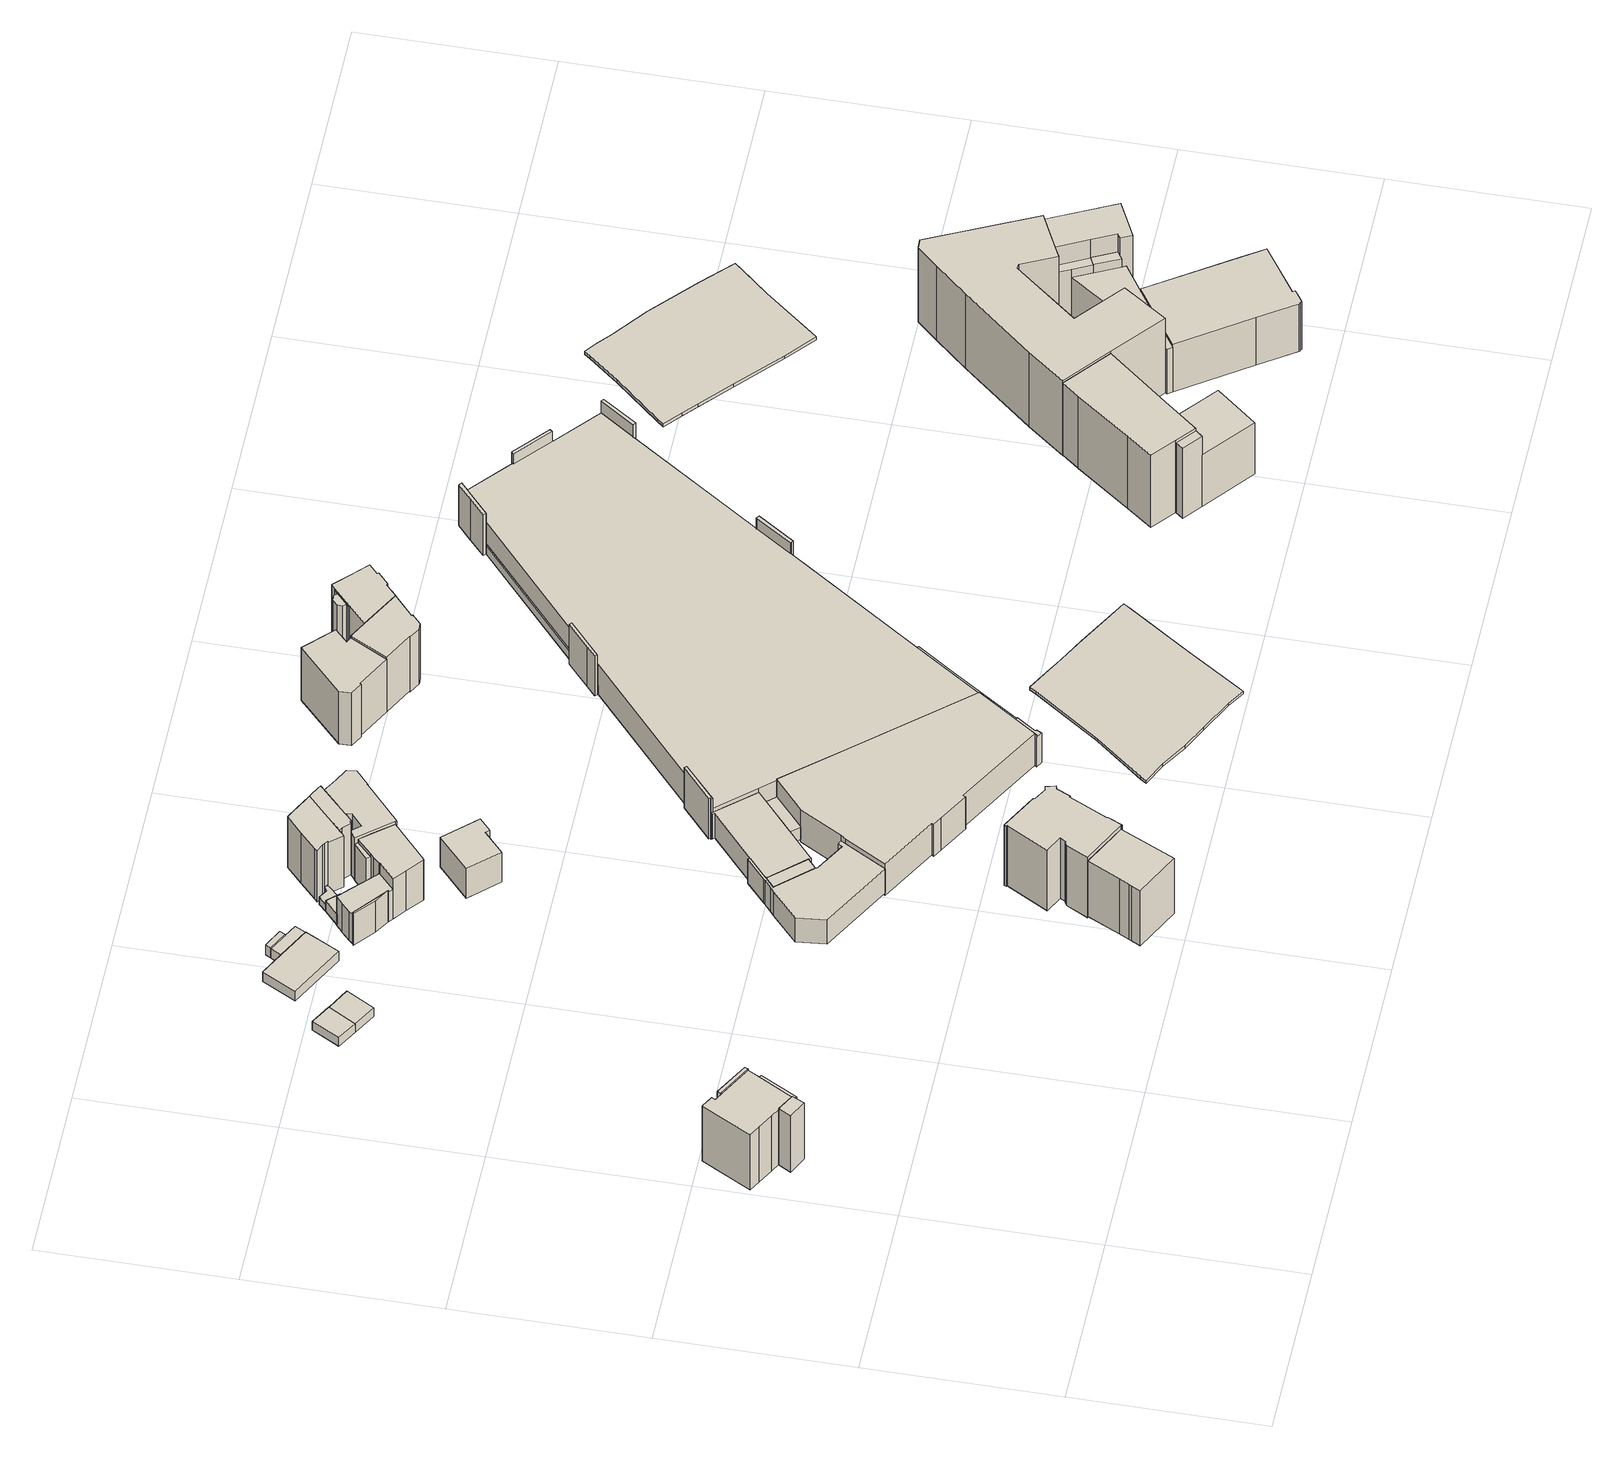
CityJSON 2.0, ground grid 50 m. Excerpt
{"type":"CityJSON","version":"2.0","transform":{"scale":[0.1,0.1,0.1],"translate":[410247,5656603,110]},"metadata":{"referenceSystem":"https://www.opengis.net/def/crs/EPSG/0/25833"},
"CityObjects":{
"building1":{"type":"Building","attributes":{"Gemeindeschluessel":14612000,"Geometrietyp2DReferenz":"3000","function":"31001_9998","roofType":"9999"},"children":["building1-1","building1-2","building1-3","building1-4"]},
"building1-1":{"type":"BuildingPart","attributes":{"Dachtyp_tdc":"tdcPolyFlatRoof","Dachneigung":0,"QualitaetDacherkennung":56,"Geometrietyp2DReferenz":"3000","measuredHeight":19.39,"roofType":"1000"},"parents":["building1"],"geometry":[{"type":"Solid","lod":"1","boundaries":[[[[0,1,2,3,4,5,6,7,8,9,10,11]],[[12,13,14,15,16,17,18,19,20,21,22,23]],[[11,13,12,0]],[[10,14,13,11]],[[9,15,14,10]],[[8,16,15,9]],[[7,17,16,8]],[[6,18,17,7]],[[5,19,18,6]],[[4,20,19,5]],[[3,21,20,4]],[[2,22,21,3]],[[1,23,22,2]],[[0,12,23,1]]]]}]},
"building1-2":{"type":"BuildingPart","attributes":{"Dachtyp_tdc":"tdcPolyFlatRoof","Dachneigung":0,"QualitaetDacherkennung":60,"Geometrietyp2DReferenz":"3000","measuredHeight":19.87,"roofType":"1000"},"parents":["building1"],"geometry":[{"type":"Solid","lod":"1","boundaries":[[[[24,25,26,27,28]],[[29,19,18,30,31]],[[28,19,29,24]],[[27,18,19,28]],[[26,30,18,27]],[[25,31,30,26]],[[24,29,31,25]]]]}]},
"building1-3":{"type":"BuildingPart","attributes":{"Dachtyp_tdc":"tdcPolyFlatRoof","Dachneigung":5.33,"QualitaetDacherkennung":39,"Geometrietyp2DReferenz":"3000","measuredHeight":18.26,"roofType":"2100"},"parents":["building1"],"geometry":[{"type":"Solid","lod":"1","boundaries":[[[[32,33,34,35]],[[36,18,17,37]],[[35,18,36,32]],[[34,17,18,35]],[[33,37,17,34]],[[32,36,37,33]]]]}]},
"building1-4":{"type":"BuildingPart","attributes":{"Dachtyp_tdc":"tdcPolyFlatRoof","Dachneigung":10.07,"QualitaetDacherkennung":26,"Geometrietyp2DReferenz":"3000","measuredHeight":19.93,"roofType":"2100"},"parents":["building1"],"geometry":[{"type":"Solid","lod":"1","boundaries":[[[[38,39,40,41]],[[15,42,43,16]],[[41,42,15,38]],[[40,43,42,41]],[[39,16,43,40]],[[38,15,16,39]]]]}]},
"building2":{"type":"Building","attributes":{"Dachtyp_tdc":"tdcPolyFlatRoof","Gemeindeschluessel":14612000,"Dachneigung":0,"QualitaetDacherkennung":75,"Geometrietyp2DReferenz":"3000","measuredHeight":3,"function":"31001_9998","roofType":"1000"},"geometry":[{"type":"Solid","lod":"1","boundaries":[[[[44,45,46,47]],[[48,49,50,51]],[[47,49,48,44]],[[46,50,49,47]],[[45,51,50,46]],[[44,48,51,45]]]]}]},
"building3":{"type":"Building","attributes":{"Dachtyp_tdc":"tdcPolyFlatRoof","Gemeindeschluessel":14612000,"Dachneigung":0,"QualitaetDacherkennung":59,"Geometrietyp2DReferenz":"3000","measuredHeight":3,"function":"31001_9998","roofType":"1000"},"geometry":[{"type":"Solid","lod":"1","boundaries":[[[[52,53,54,55]],[[56,57,58,59]],[[55,57,56,52]],[[54,58,57,55]],[[53,59,58,54]],[[52,56,59,53]]]]}]},
"building4":{"type":"Building","attributes":{"Dachtyp_tdc":"tdcGableRoof","Gemeindeschluessel":14612000,"Dachneigung":30.4,"QualitaetDacherkennung":72,"Geometrietyp2DReferenz":"3000","measuredHeight":21.24,"function":"31001_9998","roofType":"3100"},"geometry":[{"type":"Solid","lod":"1","boundaries":[[[[60,61,62,63,64,65,66]],[[67,68,69,70,71,72,73]],[[66,68,67,60]],[[65,69,68,66]],[[64,70,69,65]],[[63,71,70,64]],[[62,72,71,63]],[[61,73,72,62]],[[60,67,73,61]]]]}]},
"building5":{"type":"Building","attributes":{"Gemeindeschluessel":14612000,"Geometrietyp2DReferenz":"3000","function":"31001_9998","roofType":"9999"},"children":["building5-1","building5-2","building5-3"]},
"building5-1":{"type":"BuildingPart","attributes":{"Dachtyp_tdc":"tdcPolyFlatRoof","Dachneigung":0,"QualitaetDacherkennung":53,"Geometrietyp2DReferenz":"3000","measuredHeight":3.42,"roofType":"1000"},"parents":["building5"],"geometry":[{"type":"Solid","lod":"1","boundaries":[[[[74,75,76,77,78]],[[79,80,81,82,83]],[[78,80,79,74]],[[77,81,80,78]],[[76,82,81,77]],[[75,83,82,76]],[[74,79,83,75]]]]}]},
"building5-2":{"type":"BuildingPart","attributes":{"Dachtyp_tdc":"tdcGableRoof","Dachneigung":11.37,"QualitaetDacherkennung":5,"Geometrietyp2DReferenz":"3000","measuredHeight":4,"roofType":"3100"},"parents":["building5"],"geometry":[{"type":"Solid","lod":"1","boundaries":[[[[84,85,86,87]],[[88,89,90,91]],[[87,89,88,84]],[[86,90,89,87]],[[85,91,90,86]],[[84,88,91,85]]]]}]},
"building5-3":{"type":"BuildingPart","attributes":{"Dachtyp_tdc":"tdcPolyFlatRoof","Dachneigung":3.5,"QualitaetDacherkennung":58,"Geometrietyp2DReferenz":"3000","measuredHeight":3.43,"roofType":"2100"},"parents":["building5"],"geometry":[{"type":"Solid","lod":"1","boundaries":[[[[92,93,94,95,96]],[[83,90,89,97,79]],[[96,90,83,92]],[[95,89,90,96]],[[94,97,89,95]],[[93,79,97,94]],[[92,83,79,93]]]]}]},
"building6":{"type":"Building","attributes":{"Dachtyp_tdc":"tdcFreeFormRoof","Gemeindeschluessel":14612000,"Dachneigung":33.23,"QualitaetDacherkennung":23,"Geometrietyp2DReferenz":"3000","measuredHeight":23.23,"function":"31001_9998","roofType":"5000"},"geometry":[{"type":"Solid","lod":"1","boundaries":[[[[98,99,100,101,102,103,104,105,106,107,108,109,110,111,112,113,114,115,116,117,118,119]],[[120,121,122,123,124,125,126,127,128,129,130,131,132,133,134,135,136,137,138,139,140,141]],[[119,121,120,98]],[[118,122,121,119]],[[117,123,122,118]],[[116,124,123,117]],[[115,125,124,116]],[[114,126,125,115]],[[113,127,126,114]],[[112,128,127,113]],[[111,129,128,112]],[[110,130,129,111]],[[109,131,130,110]],[[108,132,131,109]],[[107,133,132,108]],[[106,134,133,107]],[[105,135,134,106]],[[104,136,135,105]],[[103,137,136,104]],[[102,138,137,103]],[[101,139,138,102]],[[100,140,139,101]],[[99,141,140,100]],[[98,120,141,99]]]]}]},
"building7":{"type":"Building","attributes":{"Dachtyp_tdc":"tdcPolyFlatRoof","Gemeindeschluessel":14612000,"Dachneigung":3.08,"QualitaetDacherkennung":55,"Geometrietyp2DReferenz":"3000","measuredHeight":3.87,"function":"31001_9998","roofType":"2100"},"geometry":[{"type":"Solid","lod":"1","boundaries":[[[[142,143,144,145]],[[146,147,148,149]],[[145,147,146,142]],[[144,148,147,145]],[[143,149,148,144]],[[142,146,149,143]]]]}]},
"building8":{"type":"Building","attributes":{"Gemeindeschluessel":14612000,"Geometrietyp2DReferenz":"3000","function":"31001_2000","roofType":"9999"},"children":["building8-1","building8-2","building8-3","building8-4"]},
"building8-1":{"type":"BuildingPart","attributes":{"Dachtyp_tdc":"tdcPolyFlatRoof","Dachneigung":0,"QualitaetDacherkennung":44,"Geometrietyp2DReferenz":"3000","measuredHeight":8.46,"roofType":"1000"},"parents":["building8"],"geometry":[{"type":"Solid","lod":"1","boundaries":[[[[150,151,152,153,154,155,156,157,158,159,160,161,162,163,164,165,166,167,168,169,170,171]],[[172,173,174,175,176,177,178,179,180,181,182,183,184,185,186,187,188,189,190,191,192,193]],[[171,173,172,150]],[[170,174,173,171]],[[169,175,174,170]],[[168,176,175,169]],[[167,177,176,168]],[[166,178,177,167]],[[165,179,178,166]],[[164,180,179,165]],[[163,181,180,164]],[[162,182,181,163]],[[161,183,182,162]],[[160,184,183,161]],[[159,185,184,160]],[[158,186,185,159]],[[157,187,186,158]],[[156,188,187,157]],[[155,189,188,156]],[[154,190,189,155]],[[153,191,190,154]],[[152,192,191,153]],[[151,193,192,152]],[[150,172,193,151]]]]}]},
"building8-2":{"type":"BuildingPart","attributes":{"Dachtyp_tdc":"tdcPolyFlatRoof","Dachneigung":4.09,"QualitaetDacherkennung":62,"Geometrietyp2DReferenz":"3000","measuredHeight":4.52,"roofType":"2100"},"parents":["building8"],"geometry":[{"type":"Solid","lod":"1","boundaries":[[[[194,195,196,197,198]],[[199,200,201,202,203]],[[198,200,199,194]],[[197,201,200,198]],[[196,202,201,197]],[[195,203,202,196]],[[194,199,203,195]]]]}]},
"building8-3":{"type":"BuildingPart","attributes":{"Dachtyp_tdc":"tdcPolyFlatRoof","Dachneigung":2.83,"QualitaetDacherkennung":79,"Geometrietyp2DReferenz":"3000","measuredHeight":8.84,"roofType":"2100"},"parents":["building8"],"geometry":[{"type":"Solid","lod":"1","boundaries":[[[[204,205,206,207,208,209,210,211,212,213,214,152,151,150]],[[215,172,193,192,216,217,218,200,199,219,220,221,222,223]],[[150,172,215,204]],[[151,193,172,150]],[[152,192,193,151]],[[214,216,192,152]],[[213,217,216,214]],[[212,218,217,213]],[[211,200,218,212]],[[210,199,200,211]],[[209,219,199,210]],[[208,220,219,209]],[[207,221,220,208]],[[206,222,221,207]],[[205,223,222,206]],[[204,215,223,205]]]]}]},
"building8-4":{"type":"BuildingPart","attributes":{"Dachtyp_tdc":"tdcPolyFlatRoof","Dachneigung":3.59,"QualitaetDacherkennung":75,"Geometrietyp2DReferenz":"3000","measuredHeight":8.93,"roofType":"2100"},"parents":["building8"],"geometry":[{"type":"Solid","lod":"1","boundaries":[[[[224,225,226,227]],[[174,173,172,215]],[[227,173,174,224]],[[226,172,173,227]],[[225,215,172,226]],[[224,174,215,225]]]]}]},
"building9":{"type":"Building","attributes":{"Gemeindeschluessel":14612000,"Geometrietyp2DReferenz":"3000","function":"31001_9998","roofType":"9999"},"children":["building9-1","building9-2","building9-3","building9-4"]},
"building9-1":{"type":"BuildingPart","attributes":{"Dachtyp_tdc":"tdcFreeFormRoof","Dachneigung":71.67,"QualitaetDacherkennung":12,"Geometrietyp2DReferenz":"3000","measuredHeight":11.47,"roofType":"5000"},"parents":["building9"],"geometry":[{"type":"Solid","lod":"1","boundaries":[[[[228,229,230,231,232,233,234]],[[235,236,237,238,239,240,241]],[[234,236,235,228]],[[233,237,236,234]],[[232,238,237,233]],[[231,239,238,232]],[[230,240,239,231]],[[229,241,240,230]],[[228,235,241,229]]]]}]},
"building9-2":{"type":"BuildingPart","attributes":{"Dachtyp_tdc":"tdcGableRoof","Dachneigung":43.13,"QualitaetDacherkennung":58,"Geometrietyp2DReferenz":"3000","measuredHeight":16.59,"roofType":"3100"},"parents":["building9"],"geometry":[{"type":"Solid","lod":"1","boundaries":[[[[242,243,244,245,246,247,248,249,250,251,252]],[[253,254,255,256,257,258,259,260,261,262,263]],[[252,254,253,242]],[[251,255,254,252]],[[250,256,255,251]],[[249,257,256,250]],[[248,258,257,249]],[[247,259,258,248]],[[246,260,259,247]],[[245,261,260,246]],[[244,262,261,245]],[[243,263,262,244]],[[242,253,263,243]]]]}]},
"building9-3":{"type":"BuildingPart","attributes":{"Dachtyp_tdc":"tdcPolyFlatRoof","Dachneigung":3.99,"QualitaetDacherkennung":61,"Geometrietyp2DReferenz":"3000","measuredHeight":10.51,"roofType":"2100"},"parents":["building9"],"geometry":[{"type":"Solid","lod":"1","boundaries":[[[[264,265,266,267,268,269,270,271,272,273]],[[262,237,235,274,275,276,277,278,279,263]],[[273,237,262,264]],[[272,235,237,273]],[[271,274,235,272]],[[270,275,274,271]],[[269,276,275,270]],[[268,277,276,269]],[[267,278,277,268]],[[266,279,278,267]],[[265,263,279,266]],[[264,262,263,265]]]]}]},
"building9-4":{"type":"BuildingPart","attributes":{"Dachtyp_tdc":"tdcGableRoof","Dachneigung":49.63,"QualitaetDacherkennung":16,"Geometrietyp2DReferenz":"3000","measuredHeight":14.18,"roofType":"3100"},"parents":["building9"],"geometry":[{"type":"Solid","lod":"1","boundaries":[[[[280,281,282,283]],[[255,284,285,256]],[[283,284,255,280]],[[282,285,284,283]],[[281,256,285,282]],[[280,255,256,281]]]]}]},
"building10":{"type":"Building","attributes":{"Dachtyp_tdc":"tdcPolyFlatRoof","Gemeindeschluessel":14612000,"Dachneigung":0,"QualitaetDacherkennung":58,"Geometrietyp2DReferenz":"3000","measuredHeight":2.47,"function":"31001_9998","roofType":"1000"},"geometry":[{"type":"Solid","lod":"1","boundaries":[[[[286,287,288,289,290,291,292]],[[149,148,293,294,295,296,297]],[[292,148,149,286]],[[291,293,148,292]],[[290,294,293,291]],[[289,295,294,290]],[[288,296,295,289]],[[287,297,296,288]],[[286,149,297,287]]]]}]},
"building11":{"type":"Building","attributes":{"Dachtyp_tdc":"tdcPolyFlatRoof","Gemeindeschluessel":14612000,"Dachneigung":0,"QualitaetDacherkennung":70,"Geometrietyp2DReferenz":"3000","measuredHeight":10.46,"function":"31001_9998","roofType":"1000"},"geometry":[{"type":"Solid","lod":"1","boundaries":[[[[298,299,300,301,302,303]],[[304,305,306,307,308,309]],[[303,305,304,298]],[[302,306,305,303]],[[301,307,306,302]],[[300,308,307,301]],[[299,309,308,300]],[[298,304,309,299]]]]}]},
"building12":{"type":"Building","attributes":{"Gemeindeschluessel":14612000,"Geometrietyp2DReferenz":"3000","function":"31001_9998","roofType":"9999"},"children":["building12-1","building12-2"]},
"building12-1":{"type":"BuildingPart","attributes":{"Dachtyp_tdc":"tdcGableRoof","Dachneigung":30.78,"QualitaetDacherkennung":60,"Geometrietyp2DReferenz":"3000","measuredHeight":20.07,"roofType":"3100"},"parents":["building12"],"geometry":[{"type":"Solid","lod":"1","boundaries":[[[[310,311,312,313,314,315,316,317,318,319,320,321]],[[322,323,324,325,326,327,328,329,330,331,332,333]],[[321,323,322,310]],[[320,324,323,321]],[[319,325,324,320]],[[318,326,325,319]],[[317,327,326,318]],[[316,328,327,317]],[[315,329,328,316]],[[314,330,329,315]],[[313,331,330,314]],[[312,332,331,313]],[[311,333,332,312]],[[310,322,333,311]]]]}]},
"building12-2":{"type":"BuildingPart","attributes":{"Dachtyp_tdc":"tdcGableRoof","Dachneigung":28.6,"QualitaetDacherkennung":58,"Geometrietyp2DReferenz":"3000","measuredHeight":20.07,"roofType":"3100"},"parents":["building12"],"geometry":[{"type":"Solid","lod":"1","boundaries":[[[[334,335,336,337,338,339,340,341,342,343,344,345,346]],[[347,348,349,350,351,352,353,354,355,327,356,325,357]],[[346,348,347,334]],[[345,349,348,346]],[[344,350,349,345]],[[343,351,350,344]],[[342,352,351,343]],[[341,353,352,342]],[[340,354,353,341]],[[339,355,354,340]],[[338,327,355,339]],[[337,356,327,338]],[[336,325,356,337]],[[335,357,325,336]],[[334,347,357,335]]]]}]},
"building13":{"type":"Building","attributes":{"Dachtyp_tdc":"tdcFreeFormRoof","Gemeindeschluessel":14612000,"Dachneigung":32.3,"QualitaetDacherkennung":31,"Geometrietyp2DReferenz":"3000","measuredHeight":16.69,"function":"31001_9998","roofType":"5000"},"geometry":[{"type":"Solid","lod":"1","boundaries":[[[[358,359,360,361,362,363,364,365,366,367,368,369,370,371,372,373]],[[374,375,376,377,378,379,380,381,382,383,384,385,386,387,388,389]],[[373,375,374,358]],[[372,376,375,373]],[[371,377,376,372]],[[370,378,377,371]],[[369,379,378,370]],[[368,380,379,369]],[[367,381,380,368]],[[366,382,381,367]],[[365,383,382,366]],[[364,384,383,365]],[[363,385,384,364]],[[362,386,385,363]],[[361,387,386,362]],[[360,388,387,361]],[[359,389,388,360]],[[358,374,389,359]]]]}]},
"building14":{"type":"Building","attributes":{"BauwerkHoehe":1,"Erfassungsdatum_Objekt":"2021-12-02","BodenHoehe":116.26,"gemHoehe":0,"Gemeindeschluessel":"14612000","Geometrietyp2DReferenz":"3000","measuredHeight":1,"function":"53001_1800"},"geometry":[{"type":"Solid","lod":"1","boundaries":[[[[390,391,392,393,394,395,396,397,398,399,400,401,402,403,404,405,406,407,408]],[[409,410,411,412,413,414,415,416,417,418,419,420,421,422,423,424,425,426,427]],[[408,410,409,390]],[[407,411,410,408]],[[406,412,411,407]],[[405,413,412,406]],[[404,414,413,405]],[[403,415,414,404]],[[402,416,415,403]],[[401,417,416,402]],[[400,418,417,401]],[[399,419,418,400]],[[398,420,419,399]],[[397,421,420,398]],[[396,422,421,397]],[[395,423,422,396]],[[394,424,423,395]],[[393,425,424,394]],[[392,426,425,393]],[[391,427,426,392]],[[390,409,427,391]]]]}]},
"building15":{"type":"Building","attributes":{"Dachtyp_tdc":"tdcFreeFormRoof","Gemeindeschluessel":14612000,"Dachneigung":31.85,"QualitaetDacherkennung":19,"Geometrietyp2DReferenz":"3000","measuredHeight":22.89,"function":"31001_9998","roofType":"5000"},"geometry":[{"type":"Solid","lod":"1","boundaries":[[[[428,429,430,431,432,433,434,435,436]],[[437,438,439,440,441,442,443,444,445]],[[436,438,437,428]],[[435,439,438,436]],[[434,440,439,435]],[[433,441,440,434]],[[432,442,441,433]],[[431,443,442,432]],[[430,444,443,431]],[[429,445,444,430]],[[428,437,445,429]]]]}]},
"building16":{"type":"Building","attributes":{"Gemeindeschluessel":14612000,"Geometrietyp2DReferenz":"3000","function":"31001_2052","roofType":"9999"},"children":["building16-1","building16-2","building16-3","building16-4","building16-5","building16-6","building16-7","building16-8","building16-9","building16-10","building16-11","building16-12"]},
"building16-1":{"type":"BuildingPart","attributes":{"Dachtyp_tdc":"tdcGableRoof","Dachneigung":33.51,"QualitaetDacherkennung":16,"Geometrietyp2DReferenz":"3000","measuredHeight":16.2,"roofType":"3100"},"parents":["building16"],"geometry":[{"type":"Solid","lod":"1","boundaries":[[[[446,447,448,449,450]],[[451,452,453,454,455]],[[450,452,451,446]],[[449,453,452,450]],[[448,454,453,449]],[[447,455,454,448]],[[446,451,455,447]]]]}]},
"building16-2":{"type":"BuildingPart","attributes":{"Dachtyp_tdc":"tdcGableRoof","Dachneigung":34.82,"QualitaetDacherkennung":20,"Geometrietyp2DReferenz":"3000","measuredHeight":16.15,"roofType":"3100"},"parents":["building16"],"geometry":[{"type":"Solid","lod":"1","boundaries":[[[[456,457,458,459,460,461]],[[462,463,464,465,466,467]],[[461,463,462,456]],[[460,464,463,461]],[[459,465,464,460]],[[458,466,465,459]],[[457,467,466,458]],[[456,462,467,457]]]]}]},
"building16-3":{"type":"BuildingPart","attributes":{"Dachtyp_tdc":"tdcGableRoof","Dachneigung":31.53,"QualitaetDacherkennung":19,"Geometrietyp2DReferenz":"3000","measuredHeight":15.95,"roofType":"3100"},"parents":["building16"],"geometry":[{"type":"Solid","lod":"1","boundaries":[[[[468,469,470,471,472]],[[473,474,475,476,477]],[[472,474,473,468]],[[471,475,474,472]],[[470,476,475,471]],[[469,477,476,470]],[[468,473,477,469]]]]}]},
"building16-4":{"type":"BuildingPart","attributes":{"Dachtyp_tdc":"tdcFreeFormRoof","Dachneigung":33.16,"QualitaetDacherkennung":11,"Geometrietyp2DReferenz":"3000","measuredHeight":16.57,"roofType":"5000"},"parents":["building16"],"geometry":[{"type":"Solid","lod":"1","boundaries":[[[[478,479,480,481,482,483]],[[484,485,486,487,488,489]],[[483,485,484,478]],[[482,486,485,483]],[[481,487,486,482]],[[480,488,487,481]],[[479,489,488,480]],[[478,484,489,479]]]]}]},
"building16-5":{"type":"BuildingPart","attributes":{"Dachtyp_tdc":"tdcPolyFlatRoof","Dachneigung":0,"QualitaetDacherkennung":0,"Geometrietyp2DReferenz":"3000","measuredHeight":4.07,"roofType":"9999"},"parents":["building16"],"geometry":[{"type":"Solid","lod":"1","boundaries":[[[[490,491,492,493]],[[494,495,496,497]],[[493,495,494,490]],[[492,496,495,493]],[[491,497,496,492]],[[490,494,497,491]]]]}]},
"building16-6":{"type":"BuildingPart","attributes":{"Dachtyp_tdc":"tdcPolyFlatRoof","Dachneigung":0,"QualitaetDacherkennung":0,"Geometrietyp2DReferenz":"3000","measuredHeight":3.02,"roofType":"9999"},"parents":["building16"],"geometry":[{"type":"Solid","lod":"1","boundaries":[[[[498,499,500,501,502,503]],[[455,454,466,464,504,505]],[[503,454,455,498]],[[502,466,454,503]],[[501,464,466,502]],[[500,504,464,501]],[[499,505,504,500]],[[498,455,505,499]]]]}]},
"building16-7":{"type":"BuildingPart","attributes":{"Dachtyp_tdc":"tdcGableRoof","Dachneigung":27.61,"QualitaetDacherkennung":17,"Geometrietyp2DReferenz":"3000","measuredHeight":16.14,"roofType":"3100"},"parents":["building16"],"geometry":[{"type":"Solid","lod":"1","boundaries":[[[[506,507,508,509,510]],[[511,512,513,514,515]],[[510,511,515,506]],[[509,512,511,510]],[[508,513,512,509]],[[507,514,513,508]],[[506,515,514,507]]]]}]},
"building16-8":{"type":"BuildingPart","attributes":{"Dachtyp_tdc":"tdcPolyFlatRoof","Dachneigung":0,"QualitaetDacherkennung":0,"Geometrietyp2DReferenz":"3000","measuredHeight":4.09,"roofType":"9999"},"parents":["building16"],"geometry":[{"type":"Solid","lod":"1","boundaries":[[[[516,517,518,519]],[[520,514,513,521]],[[519,514,520,516]],[[518,513,514,519]],[[517,521,513,518]],[[516,520,521,517]]]]}]},
"building16-9":{"type":"BuildingPart","attributes":{"Dachtyp_tdc":"tdcFreeFormRoof","Dachneigung":10.01,"QualitaetDacherkennung":15,"Geometrietyp2DReferenz":"3000","measuredHeight":14.28,"roofType":"5000"},"parents":["building16"],"geometry":[{"type":"Solid","lod":"1","boundaries":[[[[522,523,524,525,526,527,528,529,530,531,532,533,534,535,536,537]],[[538,539,540,541,542,543,544,545,546,547,548,549,550,551,552,553]],[[537,538,553,522]],[[536,539,538,537]],[[535,540,539,536]],[[534,541,540,535]],[[533,542,541,534]],[[532,543,542,533]],[[531,544,543,532]],[[530,545,544,531]],[[529,546,545,530]],[[528,547,546,529]],[[527,548,547,528]],[[526,549,548,527]],[[525,550,549,526]],[[524,551,550,525]],[[523,552,551,524]],[[522,553,552,523]]]]}]},
"building16-10":{"type":"BuildingPart","attributes":{"Dachtyp_tdc":"tdcGableRoof","Dachneigung":11.25,"QualitaetDacherkennung":21,"Geometrietyp2DReferenz":"3000","measuredHeight":14.55,"roofType":"3100"},"parents":["building16"],"geometry":[{"type":"Solid","lod":"1","boundaries":[[[[554,555,556,557,558,559,560,561,562,563,564,565,566,567,568,569,570,571]],[[484,489,505,504,473,477,572,476,573,574,575,515,514,520,545,576,543,577]],[[571,489,484,554]],[[570,505,489,571]],[[569,504,505,570]],[[568,473,504,569]],[[567,477,473,568]],[[566,572,477,567]],[[565,476,572,566]],[[564,573,476,565]],[[563,574,573,564]],[[562,575,574,563]],[[561,515,575,562]],[[560,514,515,561]],[[559,520,514,560]],[[558,545,520,559]],[[557,576,545,558]],[[556,543,576,557]],[[555,577,543,556]],[[554,484,577,555]]]]}]},
"building16-11":{"type":"BuildingPart","attributes":{"Dachtyp_tdc":"tdcPolyFlatRoof","Dachneigung":12.47,"QualitaetDacherkennung":29,"Geometrietyp2DReferenz":"3000","measuredHeight":10.47,"roofType":"2100"},"parents":["building16"],"geometry":[{"type":"Solid","lod":"1","boundaries":[[[[578,579,580,581,582,583,584,585,586,587]],[[520,521,495,494,588,589,590,591,592,546]],[[587,521,520,578]],[[586,495,521,587]],[[585,494,495,586]],[[584,588,494,585]],[[583,589,588,584]],[[582,590,589,583]],[[581,591,590,582]],[[580,592,591,581]],[[579,546,592,580]],[[578,520,546,579]]]]}]},
"building16-12":{"type":"BuildingPart","attributes":{"Dachtyp_tdc":"tdcFreeFormRoof","Dachneigung":71.31,"QualitaetDacherkennung":12,"Geometrietyp2DReferenz":"3000","measuredHeight":15.72,"roofType":"5000"},"parents":["building16"],"geometry":[{"type":"Solid","lod":"1","boundaries":[[[[593,594,595,596]],[[597,575,574,598]],[[596,575,597,593]],[[595,574,575,596]],[[594,598,574,595]],[[593,597,598,594]]]]}]},
"building17":{"type":"Building","attributes":{"Dachtyp_tdc":"tdcFreeFormRoof","Gemeindeschluessel":14612000,"Dachneigung":32.94,"QualitaetDacherkennung":40,"Geometrietyp2DReferenz":"3000","measuredHeight":21.93,"function":"31001_9998","roofType":"5000"},"geometry":[{"type":"Solid","lod":"1","boundaries":[[[[599,600,601,602,603,604,605,606,607,608,609]],[[610,611,612,613,438,437,614,615,616,617,618]],[[609,611,610,599]],[[608,612,611,609]],[[607,613,612,608]],[[606,438,613,607]],[[605,437,438,606]],[[604,614,437,605]],[[603,615,614,604]],[[602,616,615,603]],[[601,617,616,602]],[[600,618,617,601]],[[599,610,618,600]]]]}]},
"building18":{"type":"Building","attributes":{"Gemeindeschluessel":14612000,"Geometrietyp2DReferenz":"3000","function":"31001_9998","roofType":"9999"},"children":["building18-1","building18-2"]},
"building18-1":{"type":"BuildingPart","attributes":{"Dachtyp_tdc":"tdcGableRoof","Dachneigung":28.97,"QualitaetDacherkennung":28,"Geometrietyp2DReferenz":"3000","measuredHeight":21.07,"roofType":"3100"},"parents":["building18"],"geometry":[{"type":"Solid","lod":"1","boundaries":[[[[619,620,621,622,623,624,625,626,627,628,629,630]],[[631,632,633,634,635,636,637,638,639,640,641,642]],[[630,631,642,619]],[[629,632,631,630]],[[628,633,632,629]],[[627,634,633,628]],[[626,635,634,627]],[[625,636,635,626]],[[624,637,636,625]],[[623,638,637,624]],[[622,639,638,623]],[[621,640,639,622]],[[620,641,640,621]],[[619,642,641,620]]]]}]},
"building18-2":{"type":"BuildingPart","attributes":{"Dachtyp_tdc":"tdcFreeFormRoof","Dachneigung":62.3,"QualitaetDacherkennung":21,"Geometrietyp2DReferenz":"3000","measuredHeight":20.89,"roofType":"5000"},"parents":["building18"],"geometry":[{"type":"MultiSurface","lod":"1","boundaries":[[[643,644,645,646,645,647,648,649,650,644]],[[651,652,653,654,655,656,631,656,651,642]],[[644,651,642,643]],[[650,652,651,644]],[[649,653,652,650]],[[648,654,653,649]],[[647,655,654,648]],[[645,656,655,647]],[[646,631,656,645]],[[644,651,656,645]]]}]},
"building19":{"type":"Building","attributes":{"name":"Private Schule Institut für Bildung und Beratung Dresden","Gemeindeschluessel":14612000,"Geometrietyp2DReferenz":"3000","function":"31001_3021","roofType":"9999"},"children":["building19-1","building19-2","building19-3"]},
"building19-1":{"type":"BuildingPart","attributes":{"Dachtyp_tdc":"tdcHipAndGableRoof","Dachneigung":10.9,"QualitaetDacherkennung":42,"Geometrietyp2DReferenz":"3000","measuredHeight":26.24,"roofType":"5000"},"parents":["building19"],"geometry":[{"type":"Solid","lod":"1","boundaries":[[[[657,658,659,660,661,662,663,664,665]],[[666,667,668,669,670,671,672,673,674]],[[665,667,666,657]],[[664,668,667,665]],[[663,669,668,664]],[[662,670,669,663]],[[661,671,670,662]],[[660,672,671,661]],[[659,673,672,660]],[[658,674,673,659]],[[657,666,674,658]]]]}]},
"building19-2":{"type":"BuildingPart","attributes":{"Dachtyp_tdc":"tdcPolyFlatRoof","Dachneigung":0,"QualitaetDacherkennung":67,"Geometrietyp2DReferenz":"3000","measuredHeight":18.14,"roofType":"1000"},"parents":["building19"],"geometry":[{"type":"Solid","lod":"1","boundaries":[[[[675,676,677,678]],[[679,680,681,669]],[[678,680,679,675]],[[677,681,680,678]],[[676,669,681,677]],[[675,679,669,676]]]]}]},
"building19-3":{"type":"BuildingPart","attributes":{"Dachtyp_tdc":"tdcPolyFlatRoof","Dachneigung":0,"QualitaetDacherkennung":49,"Geometrietyp2DReferenz":"3000","measuredHeight":24.66,"roofType":"1000"},"parents":["building19"],"geometry":[{"type":"Solid","lod":"1","boundaries":[[[[682,683,684,685]],[[681,686,671,670]],[[685,686,681,682]],[[684,671,686,685]],[[683,670,671,684]],[[682,681,670,683]]]]}]},
"building20":{"type":"Building","attributes":{"Dachtyp_tdc":"tdcFreeFormRoof","Gemeindeschluessel":14612000,"Dachneigung":16.1,"QualitaetDacherkennung":19,"Geometrietyp2DReferenz":"3000","measuredHeight":27.51,"function":"31001_9998","roofType":"5000"},"geometry":[{"type":"Solid","lod":"1","boundaries":[[[[687,688,689,690,691,692,693,694,695,696,697,698,699,700,701,702]],[[703,704,705,706,707,708,709,710,711,712,713,714,715,716,717,718]],[[702,704,703,687]],[[701,705,704,702]],[[700,706,705,701]],[[699,707,706,700]],[[698,708,707,699]],[[697,709,708,698]],[[696,710,709,697]],[[695,711,710,696]],[[694,712,711,695]],[[693,713,712,694]],[[692,714,713,693]],[[691,715,714,692]],[[690,716,715,691]],[[689,717,716,690]],[[688,718,717,689]],[[687,703,718,688]]]]}]},
"building21":{"type":"Building","attributes":{"Gemeindeschluessel":14612000,"Geometrietyp2DReferenz":"3000","function":"31001_9998","roofType":"9999"},"children":["building21-1","building21-2","building21-3","building21-4"]},
"building21-1":{"type":"BuildingPart","attributes":{"Dachtyp_tdc":"tdcPolyFlatRoof","Dachneigung":0,"QualitaetDacherkennung":33,"Geometrietyp2DReferenz":"3000","measuredHeight":18.47,"roofType":"1000"},"parents":["building21"],"geometry":[{"type":"Solid","lod":"1","boundaries":[[[[719,720,721,722,723]],[[724,725,726,727,728]],[[723,725,724,719]],[[722,726,725,723]],[[721,727,726,722]],[[720,728,727,721]],[[719,724,728,720]]]]}]},
"building21-2":{"type":"BuildingPart","attributes":{"Dachtyp_tdc":"tdcPolyFlatRoof","Dachneigung":0,"QualitaetDacherkennung":28,"Geometrietyp2DReferenz":"3000","measuredHeight":15.76,"roofType":"1000"},"parents":["building21"],"geometry":[{"type":"Solid","lod":"1","boundaries":[[[[729,730,731,732,733,734,735,736,737,738,739]],[[727,740,741,742,743,744,745,746,747,748,728]],[[739,740,727,729]],[[738,741,740,739]],[[737,742,741,738]],[[736,743,742,737]],[[735,744,743,736]],[[734,745,744,735]],[[733,746,745,734]],[[732,747,746,733]],[[731,748,747,732]],[[730,728,748,731]],[[729,727,728,730]]]]}]},
"building21-3":{"type":"BuildingPart","attributes":{"Dachtyp_tdc":"tdcFreeFormRoof","Dachneigung":74.35,"QualitaetDacherkennung":5,"Geometrietyp2DReferenz":"3000","measuredHeight":16.38,"roofType":"5000"},"parents":["building21"],"geometry":[{"type":"Solid","lod":"1","boundaries":[[[[749,750,751,752,753,754,755,756,757,758,759,760,761,762,763,764]],[[765,766,767,768,769,770,771,772,773,774,775,776,777,778,742,779]],[[764,765,779,749]],[[763,766,765,764]],[[762,767,766,763]],[[761,768,767,762]],[[760,769,768,761]],[[759,770,769,760]],[[758,771,770,759]],[[757,772,771,758]],[[756,773,772,757]],[[755,774,773,756]],[[754,775,774,755]],[[753,776,775,754]],[[752,777,776,753]],[[751,778,777,752]],[[750,742,778,751]],[[749,779,742,750]]]]}]},
"building21-4":{"type":"BuildingPart","attributes":{"Dachtyp_tdc":"tdcHipAndGableRoof","Dachneigung":10.01,"QualitaetDacherkennung":48,"Geometrietyp2DReferenz":"3000","measuredHeight":17.76,"roofType":"5000"},"parents":["building21"],"geometry":[{"type":"Solid","lod":"1","boundaries":[[[[780,781,782,783,784,785,786,787,788,789,790,791,792,793]],[[794,778,777,795,796,797,798,799,800,801,802,803,804,743]],[[793,778,794,780]],[[792,777,778,793]],[[791,795,777,792]],[[790,796,795,791]],[[789,797,796,790]],[[788,798,797,789]],[[787,799,798,788]],[[786,800,799,787]],[[785,801,800,786]],[[784,802,801,785]],[[783,803,802,784]],[[782,804,803,783]],[[781,743,804,782]],[[780,794,743,781]]]]}]},
"building22":{"type":"Building","attributes":{"Erfassungsdatum_Objekt":"2021-12-02","BodenHoehe":115.81,"gemHoehe":0,"BauwerkHoehe":1,"Gemeindeschluessel":"14612000","Geometrietyp2DReferenz":"3000","measuredHeight":1,"function":"53001_1800"},"geometry":[{"type":"Solid","lod":"1","boundaries":[[[[805,806,807,808,809,810,811,812,813,814,815,816,817,818,819,820,821,822]],[[823,824,825,826,827,828,829,830,831,832,833,834,835,836,837,838,839,840]],[[822,824,823,805]],[[821,825,824,822]],[[820,826,825,821]],[[819,827,826,820]],[[818,828,827,819]],[[817,829,828,818]],[[816,830,829,817]],[[815,831,830,816]],[[814,832,831,815]],[[813,833,832,814]],[[812,834,833,813]],[[811,835,834,812]],[[810,836,835,811]],[[809,837,836,810]],[[808,838,837,809]],[[807,839,838,808]],[[806,840,839,807]],[[805,823,840,806]]]]}]},
"building23":{"type":"Building","attributes":{"Gemeindeschluessel":14612000,"Geometrietyp2DReferenz":"3000","function":"31001_9998","roofType":"9999"},"children":["building23-1","building23-2"]},
"building23-1":{"type":"BuildingPart","attributes":{"Dachtyp_tdc":"tdcPolyFlatRoof","Dachneigung":0,"QualitaetDacherkennung":50,"Geometrietyp2DReferenz":"3000","measuredHeight":24.84,"roofType":"1000"},"parents":["building23"],"geometry":[{"type":"Solid","lod":"1","boundaries":[[[[841,842,843,844,845,846,847,848]],[[849,850,851,852,853,704,703,854]],[[848,850,849,841]],[[847,851,850,848]],[[846,852,851,847]],[[845,853,852,846]],[[844,704,853,845]],[[843,703,704,844]],[[842,854,703,843]],[[841,849,854,842]]]]}]},
"building23-2":{"type":"BuildingPart","attributes":{"Dachtyp_tdc":"tdcPolyFlatRoof","Dachneigung":0,"QualitaetDacherkennung":30,"Geometrietyp2DReferenz":"3000","measuredHeight":18.52,"roofType":"1000"},"parents":["building23"],"geometry":[{"type":"Solid","lod":"1","boundaries":[[[[855,719,856,857,858]],[[859,860,705,853,852]],[[858,860,859,855]],[[857,705,860,858]],[[856,853,705,857]],[[719,852,853,856]],[[855,859,852,719]]]]}]}
},
"vertices":[
[75,990,212],[4,860,212],[34,844,212],[74,822,212],[98,810,212],[97,809,212],[142,785,212],[195,881,212],[208,905,212],[118,954,212],[100,963,212],[105,973,212],[75,990,18],[105,973,18],[100,963,18],[118,954,18],[208,905,18],[195,881,18],[142,785,18],[97,809,18],[98,810,18],[74,822,18],[34,844,18],[4,860,18],
[79,777,216],[127,753,216],[129,758,216],[142,785,216],[97,809,216],[79,777,18],[129,758,18],[127,753,18],
[157,777,200],[209,873,200],[195,881,200],[142,785,200],[157,777,18],[209,873,18],
[118,954,216],[208,905,216],[212,914,216],[123,963,216],[123,963,18],[212,914,18],
[326,1879,47],[367,1950,47],[314,1980,47],[275,1908,47],[326,1879,17],[275,1908,17],[314,1980,17],[367,1950,17],
[386,1845,46],[427,1918,46],[367,1950,46],[326,1879,46],[386,1845,16],[326,1879,16],[367,1950,16],[427,1918,16],
[1138,182,213],[1022,240,213],[980,155,213],[967,129,213],[964,122,213],[952,99,213],[1070,40,213],[1138,182,19],[1070,40,19],[952,99,19],[964,122,19],[967,129,19],[980,155,19],[1022,240,19],
[594,2050,47],[512,2093,47],[449,2126,47],[402,2038,47],[548,1961,47],[594,2050,13],[548,1961,13],[402,2038,13],[449,2126,13],[512,2093,13],
[584,2111,48],[535,2136,48],[527,2122,48],[576,2096,48],[584,2111,13],[576,2096,13],[527,2122,13],[535,2136,13],
[512,2093,46],[594,2050,46],[609,2078,46],[576,2096,46],[527,2122,46],[609,2078,13],
[1022,240,226],[1138,182,226],[1140,180,226],[1158,218,226],[1156,219,226],[1206,320,226],[1208,319,226],[1225,355,226],[1234,357,226],[1227,383,226],[1217,381,226],[1183,400,226],[1184,403,226],[1091,453,226],[1087,455,226],[1084,448,226],[1087,447,226],[1026,339,226],[1071,316,226],[1063,301,226],[1060,302,226],[1051,297,226],[1022,240,14],[1051,297,14],[1060,302,14],[1063,301,14],[1071,316,14],[1026,339,14],[1087,447,14],[1084,448,14],[1087,455,14],[1091,453,14],[1184,403,14],[1183,400,14],[1217,381,14],[1227,383,14],[1234,357,14],[1225,355,14],[1208,319,14],[1206,320,14],[1156,219,14],[1158,218,14],[1140,180,14],[1138,182,14],
[692,1961,50],[727,1993,50],[700,2022,50],[663,1988,50],[692,1961,12],[663,1988,12],[700,2022,12],[727,1993,12],
[925,1000,100],[933,1008,100],[980,1049,100],[977,1054,100],[922,1005,100],[917,1001,100],[897,983,100],[885,974,100],[812,908,100],[820,832,100],[1008,728,100],[1069,835,100],[1077,848,100],[1066,853,100],[1059,841,100],[1010,869,100],[1006,871,100],[1002,874,100],[998,876,100],[982,885,100],[978,891,100],[899,978,100],[925,1000,15],[899,978,15],[978,891,15],[982,885,15],[998,876,15],[1002,874,15],[1006,871,15],[1010,869,15],[1059,841,15],[1066,853,15],[1077,848,15],[1069,835,15],[1008,728,15],[820,832,15],[812,908,15],[885,974,15],[897,983,15],[917,1001,15],[922,1005,15],[977,1054,15],[980,1049,15],[933,1008,15],
[1108,995,56],[1140,958,56],[1141,957,56],[1227,1032,56],[1193,1069,56],[1108,995,15],[1193,1069,15],[1227,1032,15],[1141,957,15],[1140,958,15],
[1003,913,100],[1008,907,100],[1009,908,100],[1013,912,100],[1016,914,100],[1019,917,100],[1108,995,100],[1193,1069,100],[1107,1168,100],[1102,1163,100],[1106,1159,100],[1003,913,15],[1106,1159,15],[1102,1163,15],[1107,1168,15],[1019,917,15],[1016,914,15],[1013,912,15],[1009,908,15],[1008,907,15],
[978,891,101],[1003,913,101],[925,1000,101],[899,978,101],
[612,1940,119],[611,1938,119],[610,1938,119],[608,1938,119],[660,1893,119],[698,1870,119],[613,1940,119],[612,1940,9],[613,1940,9],[698,1870,9],[660,1893,9],[608,1938,9],[610,1938,9],[611,1938,9],
[754,1903,149],[754,1902,149],[710,1861,149],[742,1835,149],[784,1801,149],[785,1801,149],[884,1889,149],[848,1933,149],[820,1967,149],[781,1929,149],[770,1919,149],[754,1903,9],[770,1919,9],[781,1929,9],[820,1967,9],[848,1933,9],[884,1889,9],[785,1801,9],[784,1801,9],[742,1835,9],[710,1861,9],[754,1902,9],
[710,1861,112],[754,1902,112],[745,1911,112],[692,1961,112],[663,1988,112],[645,1972,112],[643,1971,112],[621,1950,112],[612,1940,112],[698,1870,112],[621,1950,9],[643,1971,9],[645,1972,9],[663,1988,9],[692,1961,9],[745,1911,9],
[781,1929,137],[820,1967,137],[814,1974,137],[774,1938,137],[774,1938,9],[814,1974,9],
[727,1993,37],[759,2027,37],[762,2029,37],[754,2035,37],[743,2028,37],[720,2042,37],[700,2022,37],[720,2042,12],[743,2028,12],[754,2035,12],[762,2029,12],[759,2027,12],
[874,1630,115],[929,1681,115],[938,1671,115],[970,1700,115],[894,1782,115],[807,1703,115],[874,1630,10],[807,1703,10],[894,1782,10],[970,1700,10],[938,1671,10],[929,1681,10],
[833,1990,191],[839,1987,191],[872,2020,191],[885,2033,191],[934,2080,191],[925,2085,191],[906,2095,191],[898,2099,191],[849,2053,191],[801,2008,191],[810,2003,191],[829,1986,191],[833,1990,11],[829,1986,11],[810,2003,11],[801,2008,11],[849,2053,11],[898,2099,11],[906,2095,11],[925,2085,11],[934,2080,11],[885,2033,11],[872,2020,11],[839,1987,11],
[759,2027,190],[787,1995,190],[801,2008,190],[846,2050,190],[898,2099,190],[852,2123,190],[823,2138,190],[778,2096,190],[735,2055,190],[728,2048,190],[749,2039,190],[754,2035,190],[762,2029,190],[759,2027,11],[762,2029,11],[754,2035,11],[749,2039,11],[728,2048,11],[735,2055,11],[778,2096,11],[823,2138,11],[852,2123,11],[846,2050,11],[787,1995,11],
[884,1889,159],[887,1886,159],[988,1977,159],[989,1976,159],[1027,2010,159],[1023,2035,159],[987,2054,159],[937,2083,159],[934,2080,159],[872,2020,159],[886,2007,159],[888,1994,159],[855,1965,159],[833,1990,159],[829,1986,159],[814,1974,159],[884,1889,10],[814,1974,10],[829,1986,10],[833,1990,10],[855,1965,10],[888,1994,10],[886,2007,10],[872,2020,10],[934,2080,10],[937,2083,10],[987,2054,10],[1023,2035,10],[1027,2010,10],[989,1976,10],[988,1977,10],[887,1886,10],
[1429,177,73],[1490,149,73],[1558,108,73],[1624,76,73],[1713,33,73],[1756,6,73],[1767,23,73],[1859,162,73],[1968,322,73],[1979,338,73],[1928,366,73],[1842,414,73],[1773,451,73],[1726,477,73],[1673,506,73],[1662,489,73],[1545,323,73],[1540,316,73],[1440,193,73],[1429,177,63],[1440,193,63],[1540,316,63],[1545,323,63],[1662,489,63],[1673,506,63],[1726,477,63],[1773,451,63],[1842,414,63],[1928,366,63],[1979,338,63],[1968,322,63],[1859,162,63],[1767,23,63],[1756,6,63],[1713,33,63],[1624,76,63],[1558,108,63],[1490,149,63],
[1415,2100,192],[1400,2107,192],[1434,2140,192],[1362,2209,192],[1241,2095,192],[1241,2064,192],[1273,2047,192],[1275,2050,192],[1363,2003,192],[1415,2100,7],[1363,2003,7],[1275,2050,7],[1273,2047,7],[1241,2064,7],[1241,2095,7],[1362,2209,7],[1434,2140,7],[1400,2107,7],
[1509,1528,146],[1513,1522,146],[1604,1601,146],[1598,1607,146],[1535,1551,146],[1509,1528,6],[1535,1551,6],[1598,1607,6],[1604,1601,6],[1513,1522,6],
[1947,1914,149],[1903,1874,149],[1909,1868,149],[1954,1908,149],[1994,1943,149],[1987,1949,149],[1947,1914,6],[1987,1949,6],[1994,1943,6],[1954,1908,6],[1909,1868,6],[1903,1874,6],
[2112,1841,148],[2111,1840,148],[2199,1764,148],[2204,1770,148],[2116,1846,148],[2112,1841,6],[2116,1846,6],[2204,1770,6],[2199,1764,6],[2111,1840,6],
[1109,1165,148],[1200,1245,148],[1195,1250,148],[1108,1174,148],[1111,1171,148],[1107,1168,148],[1109,1165,6],[1107,1168,6],[1111,1171,6],[1108,1174,6],[1195,1250,6],[1200,1245,6],
[1658,695,47],[1662,692,47],[1723,782,47],[1719,784,47],[1658,695,6],[1719,784,6],[1723,782,6],[1662,692,6],
[1513,1522,36],[1515,1520,36],[1997,1940,36],[1994,1943,36],[1909,1868,36],[1604,1601,36],[1997,1940,6],[1515,1520,6],
[2015,1234,151],[1951,1139,151],[1953,1137,151],[1958,1134,151],[2022,1229,151],[2022,1229,6],[1958,1134,6],[1953,1137,6],[1951,1139,6],[2015,1234,6],
[1712,789,47],[1717,786,47],[1953,1137,47],[1951,1139,47],[1712,789,6],[1717,786,6],
[1157,644,118],[1154,638,118],[1178,625,118],[1255,581,118],[1256,582,118],[1259,587,118],[1487,458,118],[1484,453,118],[1593,613,118],[1355,885,118],[1227,1032,118],[1141,957,118],[1140,958,118],[1077,848,118],[1069,835,118],[1008,728,118],[1008,728,6],[1069,835,6],[1077,848,6],[1140,958,6],[1141,957,6],[1227,1032,6],[1355,885,6],[1593,613,6],[1484,453,6],[1487,458,6],[1259,587,6],[1256,582,6],[1255,581,6],[1178,625,6],[1154,638,6],[1157,644,6],
[1109,1165,114],[1193,1069,114],[1227,1032,114],[1349,891,114],[1593,613,114],[1712,789,114],[1951,1139,114],[2015,1234,114],[2248,1577,114],[2310,1667,114],[2198,1763,114],[2199,1764,114],[2151,1805,114],[2111,1840,114],[2112,1841,114],[1997,1940,114],[1515,1520,114],[1200,1245,114],[2151,1805,6],[2198,1763,6],[2310,1667,6],[2248,1577,6],[1349,891,6],[1193,1069,6],
[1712,789,109],[1484,453,109],[1500,444,109],[1507,458,109],[1504,460,109],[1538,510,109],[1535,511,109],[1658,695,109],[1719,784,109],[1717,786,109],[1535,511,6],[1538,510,6],[1504,460,6],[1507,458,6],[1500,444,6],
[2256,1573,157],[2316,1662,157],[2310,1667,157],[2248,1577,157],[2256,1573,6],[2316,1662,6],
[1484,1945,199],[1509,1968,199],[1506,1970,199],[1562,2020,199],[1459,2076,199],[1416,2099,199],[1415,2100,199],[1363,2003,199],[1440,1962,199],[1438,1960,199],[1466,1944,199],[1484,1945,7],[1466,1944,7],[1438,1960,7],[1440,1962,7],[1416,2099,7],[1459,2076,7],[1562,2020,7],[1506,1970,7],[1509,1968,7],
[1510,2122,200],[1459,2076,200],[1516,2045,200],[1562,2020,200],[1592,2048,200],[1595,2045,200],[1626,2073,200],[1623,2076,200],[1648,2099,200],[1612,2133,200],[1568,2175,200],[1558,2166,200],[1558,2166,6],[1568,2175,6],[1612,2133,6],[1648,2099,6],[1623,2076,6],[1626,2073,6],[1595,2045,6],[1592,2048,6],[1562,2020,6],[1516,2045,6],[1459,2076,6],[1510,2122,6],
[1510,2122,193],[1518,2130,193],[1548,2157,193],[1558,2166,193],[1541,2166,193],[1527,2165,193],[1512,2151,193],[1511,2138,193],[1518,2130,6],[1511,2138,6],[1512,2151,6],[1527,2165,6],[1541,2166,6],[1548,2157,6],
[2478,582,264],[2443,538,264],[2338,398,264],[2288,332,264],[2347,283,264],[2394,244,264],[2465,331,264],[2593,488,264],[2549,524,264],[2478,582,11],[2549,524,11],[2593,488,11],[2465,331,11],[2394,244,11],[2347,283,11],[2288,332,11],[2338,398,11],[2443,538,11],
[2590,228,192],[2465,331,192],[2378,225,192],[2504,122,192],[2590,228,11],[2504,122,11],[2378,225,11],
[2378,225,257],[2394,244,257],[2347,283,257],[2331,263,257],[2331,263,11],
[2993,729,271],[2860,1002,271],[2836,1001,271],[2786,947,271],[2710,862,271],[2554,678,271],[2478,582,271],[2593,488,271],[2723,381,271],[2801,495,271],[2681,594,271],[2814,757,271],[2827,756,271],[2870,668,271],[2888,677,271],[2960,713,271],[2993,729,9],[2960,713,9],[2888,677,9],[2870,668,9],[2827,756,9],[2814,757,9],[2681,594,9],[2801,495,9],[2723,381,9],[2593,488,9],[2478,582,9],[2554,678,9],[2710,862,9],[2786,947,9],[2836,1001,9],[2860,1002,9],
[2950,606,195],[2929,595,195],[2960,533,195],[2968,538,195],[2980,546,195],[2950,606,10],[2980,546,10],[2968,538,10],[2960,533,10],[2929,595,10],
[2960,533,167],[2929,595,167],[2928,595,167],[2904,643,167],[2801,495,167],[2723,381,167],[2719,376,167],[2728,364,167],[2898,478,167],[2965,523,167],[2959,532,167],[2959,532,10],[2965,523,10],[2898,478,10],[2728,364,10],[2719,376,10],[2723,381,10],[2801,495,10],[2904,643,10],[2928,595,10],
[3037,271,165],[2898,478,165],[2890,473,165],[3035,259,165],[3035,260,165],[3036,260,165],[3036,261,165],[3037,262,165],[3037,263,165],[3037,264,165],[3038,265,165],[3038,266,165],[3038,267,165],[3038,268,165],[3037,269,165],[3037,270,165],[3037,270,10],[3037,269,10],[3038,268,10],[3038,267,10],[3038,266,10],[3038,265,10],[3037,264,10],[3037,263,10],[3037,262,10],[3036,261,10],[3036,260,10],[3035,260,10],[3035,259,10],[2890,473,10],[3037,271,10],
[2814,422,177],[2728,364,177],[2851,186,177],[2914,94,177],[2916,92,177],[2918,93,177],[2921,89,177],[2922,90,177],[2944,105,177],[2953,111,177],[2949,118,177],[3073,203,177],[3035,259,177],[2890,473,177],[2814,422,10],[3073,203,10],[2949,118,10],[2953,111,10],[2944,105,10],[2922,90,10],[2921,89,10],[2918,93,10],[2916,92,10],[2914,94,10],[2851,186,10],
[2345,1523,68],[2388,1486,68],[2424,1454,68],[2503,1383,68],[2615,1282,68],[2689,1219,68],[2702,1235,68],[2805,1362,68],[2872,1438,68],[2885,1454,68],[2810,1525,68],[2694,1629,68],[2603,1699,68],[2571,1727,68],[2539,1751,68],[2527,1735,68],[2463,1658,68],[2358,1539,68],[2345,1523,58],[2358,1539,58],[2463,1658,58],[2527,1735,58],[2539,1751,58],[2571,1727,58],[2603,1699,58],[2694,1629,58],[2810,1525,58],[2885,1454,58],[2872,1438,58],[2805,1362,58],[2702,1235,58],[2689,1219,58],[2615,1282,58],[2503,1383,58],[2424,1454,58],[2388,1486,58],
[2982,510,258],[3078,558,258],[2993,729,258],[2960,713,258],[2908,687,258],[2950,606,258],[2980,546,258],[2968,538,258],[2982,510,9],[2968,538,9],[2980,546,9],[2950,606,9],[2908,687,9],[3078,558,9],
[2928,595,195],[2908,687,195],[2888,677,195],[2904,643,195],[2928,595,9],[2904,643,9]
]}
